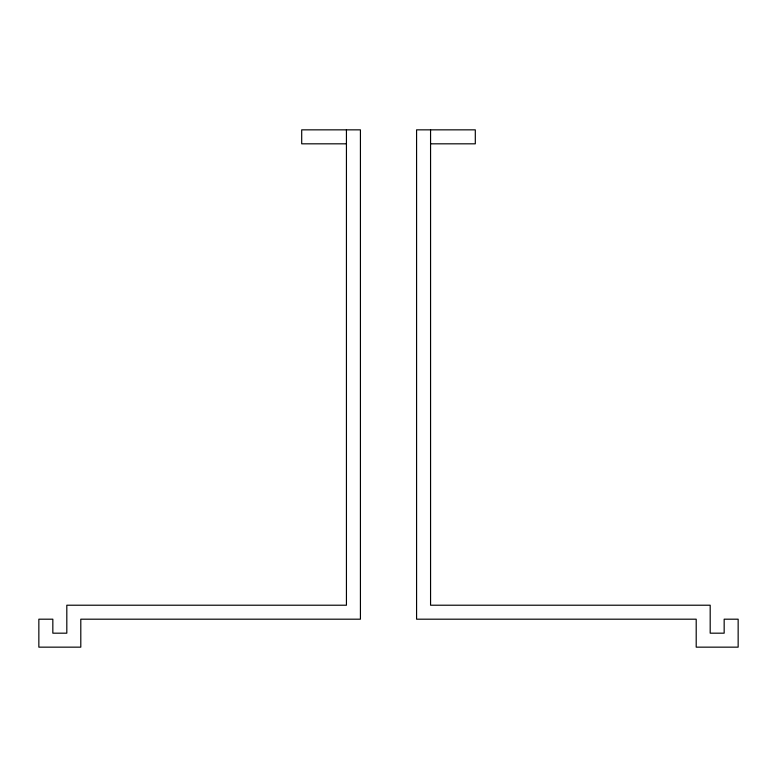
<?xml version="1.0" encoding="UTF-8"?>
<svg xmlns="http://www.w3.org/2000/svg" width="777" height="777" viewBox="0 0 777 777"><rect width="100%" height="100%" fill="white"/><g stroke="black" fill="none" stroke-linecap="round" stroke-linejoin="round"><path stroke-width="1.17" d="M346.435 143.823L301.699 143.823L301.699 129.846L360.421 129.846L360.421 619.191L80.798 619.191L80.798 647.154L38.85 647.154L38.85 619.191L52.836 619.191L52.836 633.177L66.812 633.177L66.812 605.215L346.435 605.215L346.435 129.846M430.565 143.823L475.301 143.823L475.301 129.846L416.579 129.846L416.579 619.191L696.202 619.191L696.202 647.154L738.15 647.154L738.15 619.191L724.164 619.191L724.164 633.177L710.188 633.177L710.188 605.215L430.565 605.215L430.565 129.846"/></g></svg>
